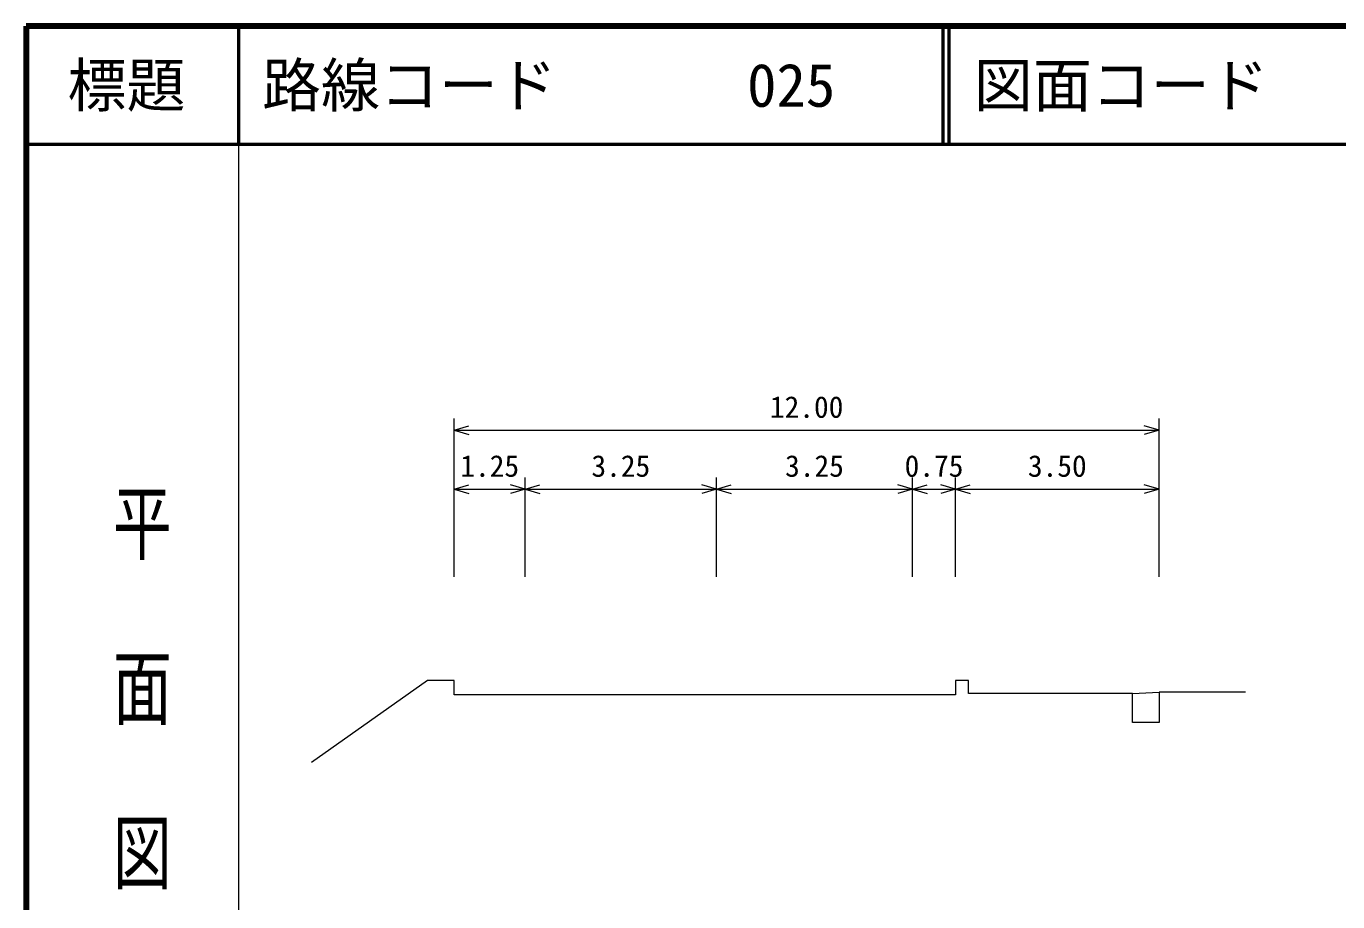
# Model space of a CAD drawing. Units: millimetres, scale not verified. Extents: x 40000 to 680000, y 20000 to 380000.
# Drawn here: x 40000 to 151246, y 305735 to 380000 of the extents above; entities that cross this region are included whole.
import ezdxf
from ezdxf.enums import TextEntityAlignment as Align

# ---------------------------------------------------------------- set-up
doc = ezdxf.new("R2010")
doc.units = ezdxf.units.MM
doc.header["$LTSCALE"] = 1000
for name, color, linetype, lineweight in [('M-BGD', 7, 'Continuous', 13), ('M-STR-HTXT', 7, 'Continuous', 13), ('M-TTL', 2, 'Continuous', 140), ('M-TTL-BAND', 7, 'Continuous', 13), ('M-TTL-LINE', 7, 'Continuous', 50)]:
    doc.layers.add(name, color=color, linetype=linetype, lineweight=lineweight)
doc.layers.add('M-TTL-TXT', color=7, linetype='Continuous')
doc.styles.add('@ＭＳ ゴシック', font='')
doc.styles.add('ＭＳ ゴシック', font='')
doc.styles.get('@ＭＳ ゴシック').set_extended_font_data('@MS Gothic')
doc.styles.get('ＭＳ ゴシック').set_extended_font_data('MS Gothic')

msp = doc.modelspace()

# ---------------------------------------------------------------- linework, layer by layer
at = {"layer": 'M-BGD'}
msp.add_line((133826, 323401), (136089, 323506), dxfattribs=at)
msp.add_lwpolyline([(143407, 323506), (136089, 323506), (136089, 320927), (133826, 320927), (133826, 323401), (119928, 323401), (119928, 324507), (118823, 324507), (118823, 323296), (76301, 323296), (76301, 324493), (74037, 324493), (64193, 317545)], dxfattribs=at)
at = {"layer": 'M-STR-HTXT'}
for p, q in [((76301, 333310), (76301, 346734)), ((76301, 345734), (77551, 346109)), ((136089, 345734), (134839, 346109)), ((136089, 333310), (136089, 346734)), ((76301, 345734), (136089, 345734)), ((76301, 345734), (77551, 345359)), ((136089, 345734), (134839, 345359)), ((82328, 333310), (82328, 341734)), ((98542, 333310), (98542, 341734)), ((115177, 333310), (115177, 341734)), ((118823, 333310), (118823, 341734)), ((76301, 340734), (77551, 341109)), ((76301, 340734), (82328, 340734)), ((76301, 340734), (77551, 340359)), ((82328, 340734), (81078, 341109)), ((82328, 340734), (81078, 340359)), ((82328, 340734), (83578, 341109)), ((82328, 340734), (98542, 340734)), ((82328, 340734), (83578, 340359)), ((98542, 340734), (97292, 341109)), ((98542, 340734), (97292, 340359)), ((98542, 340734), (99792, 341109)), ((98542, 340734), (115177, 340734)), ((98542, 340734), (99792, 340359)), ((115177, 340734), (113927, 341109)), ((115177, 340734), (113927, 340359)), ((115177, 340734), (116427, 341109)), ((115177, 340734), (118823, 340734)), ((115177, 340734), (116427, 340359)), ((118823, 340734), (117573, 341109)), ((118823, 340734), (117573, 340359)), ((118823, 340734), (120073, 341109)), ((118823, 340734), (136089, 340734)), ((118823, 340734), (120073, 340359)), ((136089, 340734), (134839, 341109)), ((136089, 340734), (134839, 340359))]:
    msp.add_line(p, q, dxfattribs=at)
msp.add_arc((78087, 437424), 152299, 266.24859, 304.62865, dxfattribs=at)
at = {"layer": 'M-TTL'}
for p, q in [((40000, 380000), (40000, 20000)), ((680000, 380000), (40000, 380000))]:
    msp.add_line(p, q, dxfattribs=at)
at = {"layer": 'M-TTL-BAND'}
msp.add_line((58000, 370000), (58000, 20000), dxfattribs=at)
at = {"layer": 'M-TTL-LINE'}
for p, q in [((58000, 380000), (58000, 370000)), ((117750, 380000), (117750, 370000)), ((118250, 380000), (118250, 370000)), ((40000, 370000), (680000, 370000))]:
    msp.add_line(p, q, dxfattribs=at)

# ---------------------------------------------------------------- texts
at = {"layer": 'M-STR-HTXT', "style": 'ＭＳ ゴシック'}
for s, p in [('12.00', (106195, 346234)), ('1.25', (79314, 341234)), ('3.25', (90435, 341234)), ('3.25', (106860, 341234)), ('0.75', (117000, 341234)), ('3.50', (127456, 341234))]:
    msp.add_text(s, height=1833, dxfattribs=at).set_placement(p, align=Align.BOTTOM_CENTER)
at = {"layer": 'M-TTL-BAND', "style": '@ＭＳ ゴシック', "width": 1.4}
msp.add_text('平  面  図', height=3666, rotation=270, dxfattribs=at).set_placement((49777, 306475), align=Align.MIDDLE_RIGHT)
at = {"layer": 'M-TTL-TXT', "style": 'ＭＳ ゴシック'}
msp.add_text('標題', height=3666, dxfattribs=at).set_placement((48500, 375000), align=Align.MIDDLE_CENTER)
for s, p in [('路線コード', (60000, 375000)), ('図面コード', (120380, 375000)), ('025', (101142, 375000))]:
    msp.add_text(s, height=3666, dxfattribs=at).set_placement(p, align=Align.MIDDLE_LEFT)

doc.saveas('drawing.dxf')
